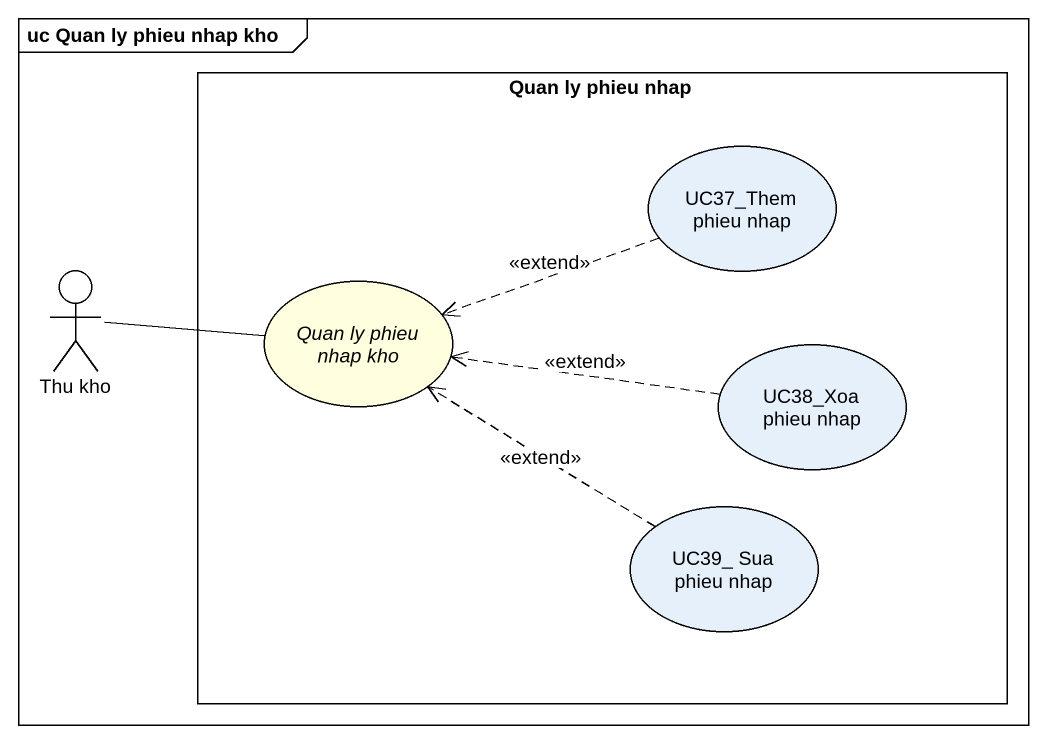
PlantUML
@startuml
mainframe uc Quan ly phieu nhap kho
rectangle "Quan ly phieu nhap" as Quan_ly_phieu_nhap {
  usecase "UC37_Them phieu nhap" as UC37_Them_phieu_nhap
  usecase "Quan ly phieu nhap kho" as Quan_ly_phieu_nhap_kho #FFFFE0
  usecase "UC38_Xoa phieu nhap" as UC38_Xoa_phieu_nhap
  usecase "UC39_ Sua phieu nhap" as UC39_Sua_phieu_nhap
}
actor "Thu kho" as Thu_kho
UC37_Them_phieu_nhap .left.> Quan_ly_phieu_nhap_kho : <<extend>>
Thu_kho -right- Quan_ly_phieu_nhap_kho
UC38_Xoa_phieu_nhap .left.> Quan_ly_phieu_nhap_kho : <<extend>>
UC39_Sua_phieu_nhap .up.> Quan_ly_phieu_nhap_kho : <<extend>>
@enduml
